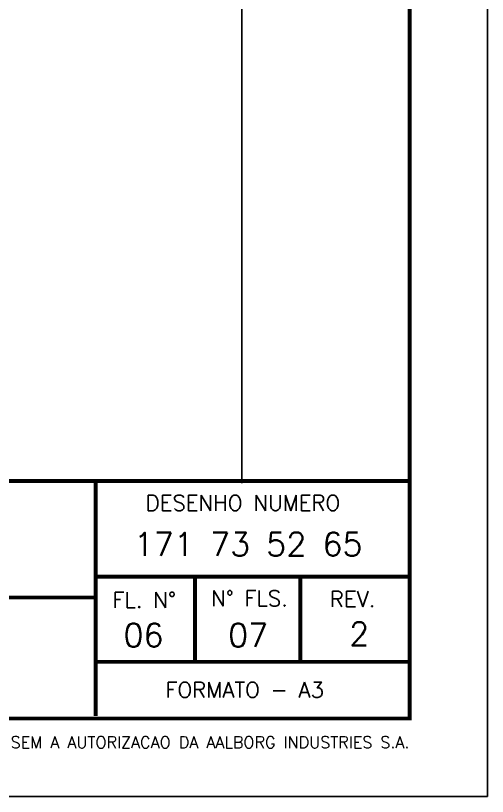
# Model space of a CAD drawing. Header units: feet. Extents: x -46890 to -45898, y -3252 to -1955.
# Drawn here: x -45958.2 to -45897.8, y -2582.6 to -2482.7 of the extents above; entities that cross this region are included whole.
import ezdxf
from ezdxf.enums import TextEntityAlignment as Align

# ---------------------------------------------------------------- set-up
doc = ezdxf.new("R2010")
doc.units = ezdxf.units.FT
doc.header["$MEASUREMENT"] = 0
for name, color, linetype in [('62_FORMATO', 2, 'Continuous'), ('CONTORNO', 3, 'Continuous'), ('FORMATO', 8, 'Continuous')]:
    doc.layers.add(name, color=color, linetype=linetype)
doc.styles.add('ROMANS', font='romans.shx', dxfattribs={"height": 3})

msp = doc.modelspace()

# ---------------------------------------------------------------- linework, layer by layer
at = {"color": 7, "linetype": 'Continuous'}
msp.add_line((-45929.238, -2296.627), (-45929.238, -2542.514), dxfattribs=at)
at = {"layer": '62_FORMATO', "color": 7, "linetype": 'Continuous'}
msp.add_lwpolyline([(-46316.305, -2582.618), (-45897.781, -2582.618), (-45897.781, -2286.662), (-46316.305, -2286.662), (-46316.305, -2582.618)], dxfattribs=at)
at = {"layer": '62_FORMATO', "color": 7, "const_width": 0.498}
msp.add_lwpolyline([(-45907.746, -2296.627), (-46291.393, -2296.627), (-46291.393, -2572.654), (-45907.746, -2572.654)], close=True, dxfattribs=at)
at = {"layer": 'FORMATO', "const_width": 0.5}
for points in [[(-45907.778, -2542.236), (-46059.377, -2542.236)], [(-46029.647, -2557.155), (-45947.988, -2557.155)]]:
    msp.add_lwpolyline(points, dxfattribs=at)
at = {"layer": 'FORMATO'}
for points in [[(-45947.988, -2542.236, 0.5, 0.5, 0), (-45947.988, -2572.34, 0.5, 0.5, 0)], [(-45907.778, -2554.492, 0.5, 0.5, 0), (-45947.988, -2554.492, 0.5, 0.5, 0)], [(-45935.24, -2554.492, 0.5, 0.5, 0), (-45935.24, -2565.396, 0.5, 0.5, 0)], [(-45921.74, -2565.393, 0.5, 0.5, 0), (-45921.74, -2554.492, 0.5, 0.5, 0)], [(-45907.778, -2565.396, 0.5, 0.5, 0), (-45947.988, -2565.396, 0.5, 0.5, 0)]]:
    msp.add_lwpolyline(points, format="xyseb", dxfattribs=at)

# ---------------------------------------------------------------- texts
at = {"layer": 'CONTORNO', "linetype": 'Continuous', "style": 'ROMANS'}
msp.add_text('171 73 52 65', height=3, dxfattribs=at).set_placement((-45928.439, -2551.835), align=Align.CENTER)
at = {"layer": 'CONTORNO', "style": 'ROMANS'}
for s, p in [('06', (-45941.849, -2563.485)), ('07', (-45928.451, -2563.485)), ('2', (-45914.203, -2563.315))]:
    msp.add_text(s, height=3, dxfattribs=at).set_placement(p, align=Align.CENTER)
at = {"layer": 'FORMATO', "style": 'ROMANS'}
for s, p in [('DESENHO NUMERO', (-45929.107, -2546.047)), ('FL. N%%D', (-45941.754, -2558.461)), ('N%%D FLS.', (-45928.264, -2558.267)), ('REV.', (-45915.047, -2558.363)), ('FORMATO - A3', (-45928.877, -2569.978))]:
    msp.add_text(s, height=2, dxfattribs=at).set_placement(p, align=Align.CENTER)
msp.add_text('ESTE DESENHO NAO PODE SER COPIADO, MODIFICADO OU UTILIZADO POR TERCEIROS SEM A AUTORIZACAO DA AALBORG INDUSTRIES S.A.', height=1.5, dxfattribs=at).set_placement((-45907.764, -2576.444), align=Align.RIGHT)

doc.saveas('drawing.dxf')
